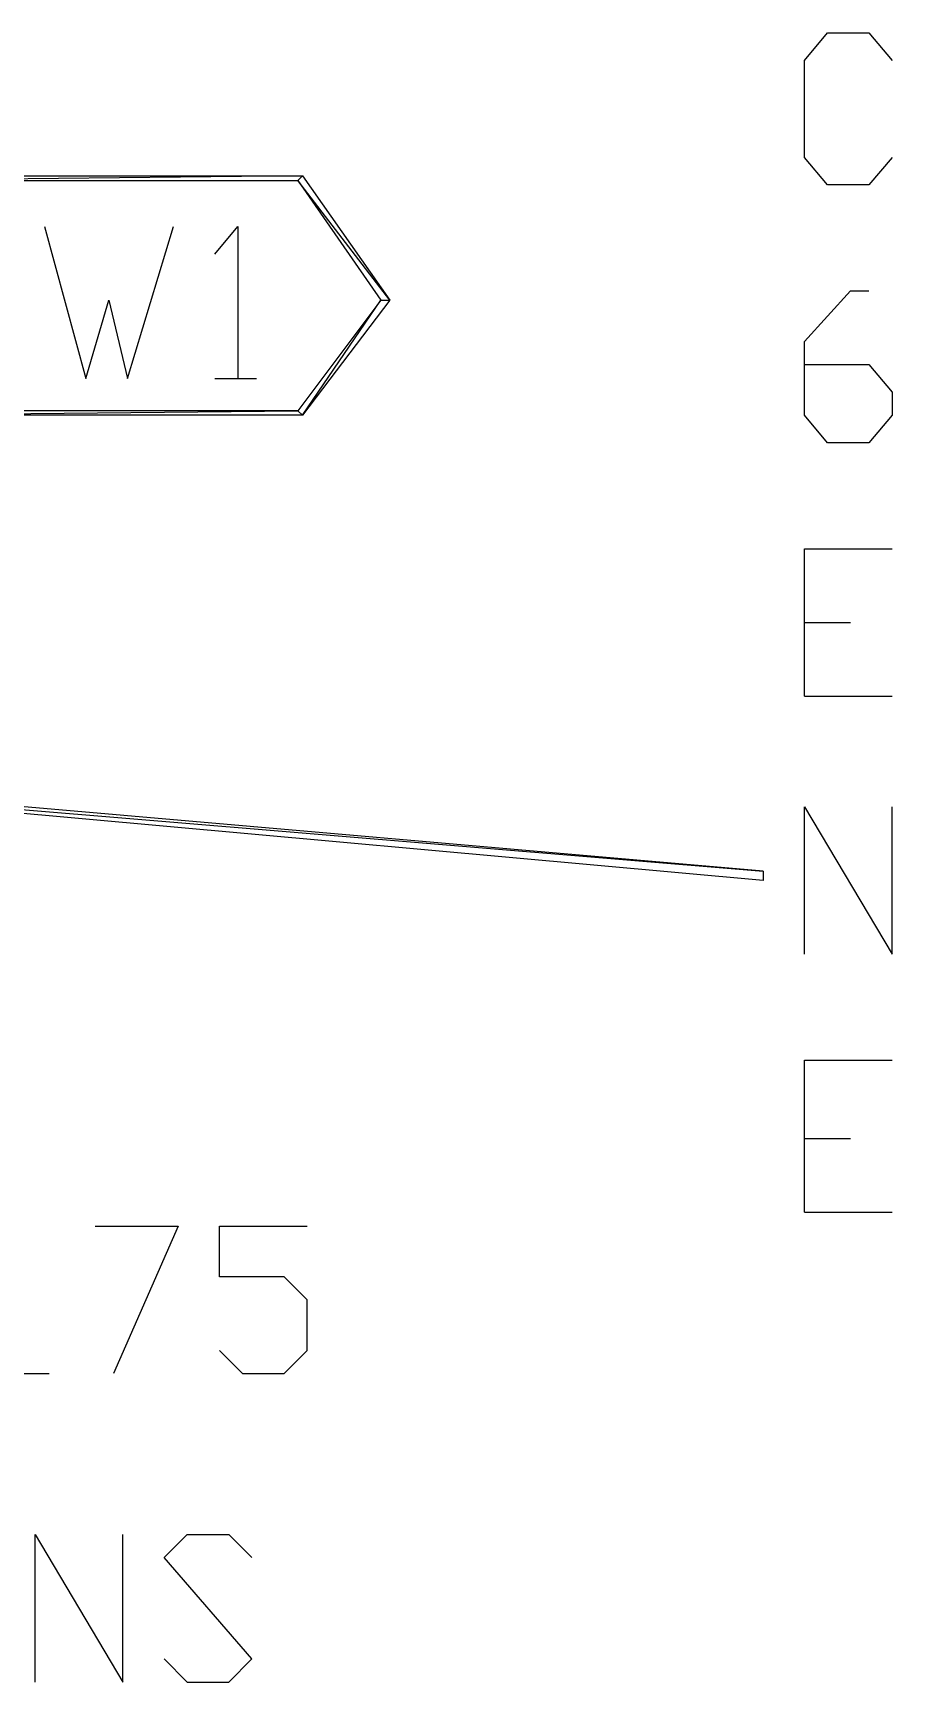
# Model space of a CAD drawing. Header units: millimetres. Extents: x 43 to 809, y -752 to -31.
# Drawn here: x 587.62 to 610, y -696.76 to -653.8 of the extents above; entities that cross this region are included whole.
import ezdxf

# ---------------------------------------------------------------- set-up
doc = ezdxf.new("R2010")
doc.units = ezdxf.units.MM
doc.layers.add('PDF_LINES', color=4, linetype='Continuous')

msp = doc.modelspace()

# ---------------------------------------------------------------- linework, layer by layer
at = {"layer": 'PDF_LINES'}
for p, q in [((607.72, -654.52), (608.32, -653.8)), ((608.32, -653.8), (609.4, -653.8)), ((609.4, -653.8), (610, -654.52)), ((607.72, -657.04), (607.72, -654.52)), ((608.32, -657.76), (607.72, -657.04)), ((610, -657.04), (609.4, -657.76)), ((583.36, -657.52), (594.64, -657.52)), ((594.64, -657.52), (583.48, -657.64)), ((594.64, -657.52), (583.48, -657.64)), ((583.48, -657.64), (594.52, -657.64)), ((594.52, -657.64), (594.64, -657.52)), ((594.52, -657.64), (594.64, -657.52)), ((596.92, -660.76), (594.52, -657.64)), ((594.52, -657.64), (596.68, -660.76)), ((596.92, -660.76), (594.52, -657.64)), ((594.64, -657.52), (596.92, -660.76)), ((609.4, -657.76), (608.32, -657.76)), ((587.92, -658.84), (589, -662.8)), ((590.08, -662.8), (591.28, -658.84)), ((592.36, -659.56), (592.96, -658.84)), ((592.96, -658.84), (592.96, -662.8)), ((607.72, -661.84), (608.92, -660.52)), ((608.92, -660.52), (609.4, -660.52)), ((589, -662.8), (589.6, -660.76)), ((589.6, -660.76), (590.08, -662.8)), ((596.68, -660.76), (594.52, -663.64)), ((594.64, -663.76), (596.68, -660.76)), ((594.64, -663.76), (596.68, -660.76)), ((596.92, -660.76), (594.64, -663.76)), ((596.68, -660.76), (596.92, -660.76)), ((596.68, -660.76), (596.92, -660.76)), ((607.72, -663.76), (607.72, -661.84)), ((607.72, -662.44), (609.4, -662.44)), ((609.4, -662.44), (610, -663.16)), ((592.36, -662.8), (593.44, -662.8)), ((610, -663.16), (610, -663.76)), ((583.48, -663.76), (594.52, -663.64)), ((594.52, -663.64), (583.48, -663.64)), ((583.48, -663.76), (594.52, -663.64)), ((594.52, -663.64), (594.64, -663.76)), ((594.52, -663.64), (594.64, -663.76)), ((594.64, -663.76), (583.48, -663.76)), ((608.32, -664.48), (607.72, -663.76)), ((610, -663.76), (609.4, -664.48)), ((609.4, -664.48), (608.32, -664.48)), ((607.72, -671.08), (607.72, -667.24)), ((607.72, -667.24), (610, -667.24)), ((607.72, -669.16), (608.92, -669.16)), ((607.72, -671.08), (610, -671.08)), ((573.52, -672.88), (606.64, -675.64)), ((573.52, -672.88), (606.64, -675.64)), ((606.64, -675.88), (573.52, -672.88)), ((606.64, -675.64), (573.64, -672.76)), ((607.72, -677.8), (607.72, -673.96)), ((607.72, -673.96), (610, -677.8)), ((610, -677.8), (610, -673.96)), ((606.64, -675.64), (606.64, -675.88)), ((607.72, -684.52), (607.72, -680.56)), ((607.72, -680.56), (610, -680.56)), ((607.72, -682.6), (608.92, -682.6)), ((607.72, -684.52), (610, -684.52)), ((589.24, -684.88), (591.4, -684.88)), ((591.4, -684.88), (589.72, -688.72)), ((592.48, -686.2), (592.48, -684.88)), ((592.48, -684.88), (594.76, -684.88)), ((594.16, -686.2), (592.48, -686.2)), ((594.76, -686.8), (594.16, -686.2)), ((594.76, -688.12), (594.76, -686.8)), ((592.48, -688.12), (593.08, -688.72)), ((594.16, -688.72), (594.76, -688.12)), ((586.96, -688.72), (588.04, -688.72)), ((593.08, -688.72), (594.16, -688.72)), ((587.68, -696.76), (587.68, -692.92)), ((587.68, -692.92), (589.96, -696.76)), ((589.96, -696.76), (589.96, -692.92)), ((591.04, -693.52), (591.64, -692.92)), ((591.64, -692.92), (592.72, -692.92)), ((592.72, -692.92), (593.32, -693.52)), ((593.32, -696.16), (591.04, -693.52)), ((591.04, -696.16), (591.64, -696.76)), ((592.72, -696.76), (593.32, -696.16)), ((591.64, -696.76), (592.72, -696.76))]:
    msp.add_line(p, q, dxfattribs=at)

doc.saveas('drawing.dxf')
